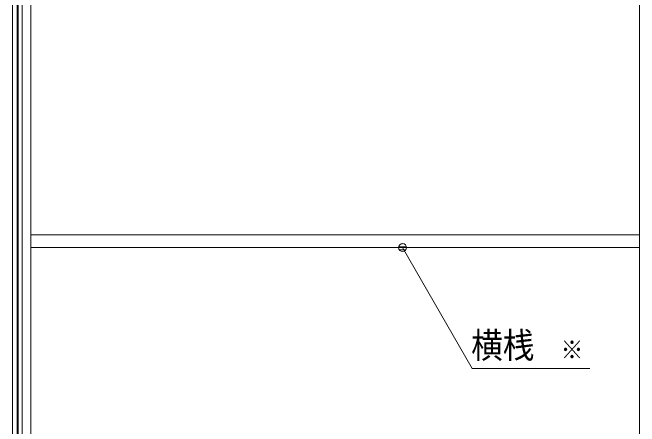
# Model space of a CAD drawing. Units: millimetres, scale not verified. Extents: x -6062 to 6062, y -3045 to 3045.
# Drawn here: x -4722 to -3928, y -702 to -178 of the extents above; entities that cross this region are included whole.
import ezdxf
from ezdxf.enums import TextEntityAlignment as Align

# ---------------------------------------------------------------- set-up
doc = ezdxf.new("R2010")
doc.units = ezdxf.units.MM
doc.header["$LTSCALE"] = 20
doc.linetypes.add('DOUBLE_CHAIN1', pattern=[8.8, 5, -1, 0.6, -0.6, 0.6, -1])
doc.layers.add('0-3_2寸法-3', color=7, linetype='Continuous', lineweight=9)
doc.layers.add('0-4_3一般', color=7, linetype='Continuous', lineweight=9)
doc.styles.add('ＭＳ ゴシック', font='')
doc.styles.get('ＭＳ ゴシック').set_extended_font_data('MS Gothic')

# ---------------------------------------------------------------- blocks, each defined once
blk = doc.blocks.new('グループ-11')
at = {"layer": '0-4_3一般'}
blk.add_line((-58560, 7000), (-58560, -40000), dxfattribs=at)
blk = doc.blocks.new('グループ-12')
at = {"layer": '0-4_3一般'}
for p, q in [((-58560, -40000), (-58560, 7000)), ((-42820, -40000), (-42820, 6840)), ((-58560, -39740), (-58560, 6100)), ((-58240, -39740), (-58240, 6100)), ((-42820, 6100), (-42820, -39740)), ((-58240, -9200), (-42820, -9200)), ((-42820, -9520), (-58240, -9520))]:
    blk.add_line(p, q, dxfattribs=at)
at = {"layer": '0-4_3一般', "linetype": 'DOUBLE_CHAIN1'}
blk.add_line((-58240, -9520), (-58240, -9200), dxfattribs=at)
at = {"layer": '0-4_3一般'}
blk.add_blockref('グループ-11', (0, 0), dxfattribs=at)
blk = doc.blocks.new('グループ-26')
at = {"layer": '0-4_3一般'}
for p, q in [((-58700, 7000), (-58700, -40000)), ((-58580, 7000), (-58580, -40000)), ((-58460, -40000), (-58460, 7000))]:
    blk.add_line(p, q, dxfattribs=at)

msp = doc.modelspace()

# ---------------------------------------------------------------- linework, layer by layer
at = {"layer": '0-3_2寸法-3'}
for p, q in [((-4223.61, -475.01), (-4233.39, -475.01)), ((-4228.33, -471.01), (-4228.67, -471.01)), ((-4228.33, -471.01), (-4228.67, -471.01)), ((-4224.5, -479.01), (-4232.5, -479.01))]:
    msp.add_line(p, q, dxfattribs=at)
msp.add_lwpolyline([(-3991.16, -628.84), (-4140.26, -628.84), (-4228.5, -476)], dxfattribs=at)
msp.add_circle((-4228.5, -476), 5.01, dxfattribs=at)
msp.add_circle((-4228.5, -476), 5.01, dxfattribs=at)

# ---------------------------------------------------------------- block references
at = {"layer": '0-4_3一般', "xscale": 0.05, "yscale": 0.05}
for name in ['グループ-12', 'グループ-26']:
    msp.add_blockref(name, (-1787.5, 0), dxfattribs=at)

# ---------------------------------------------------------------- texts
at = {"layer": '0-3_2寸法-3', "style": 'ＭＳ ゴシック', "width": 0.9}
for s, height, p in [('横桟', 32.55, (-4141.61, -625.66)), ('※', 23.31, (-4028.26, -623.88))]:
    msp.add_text(s, height=height, dxfattribs=at).set_placement(p, align=Align.BOTTOM_LEFT)

doc.saveas('drawing.dxf')
